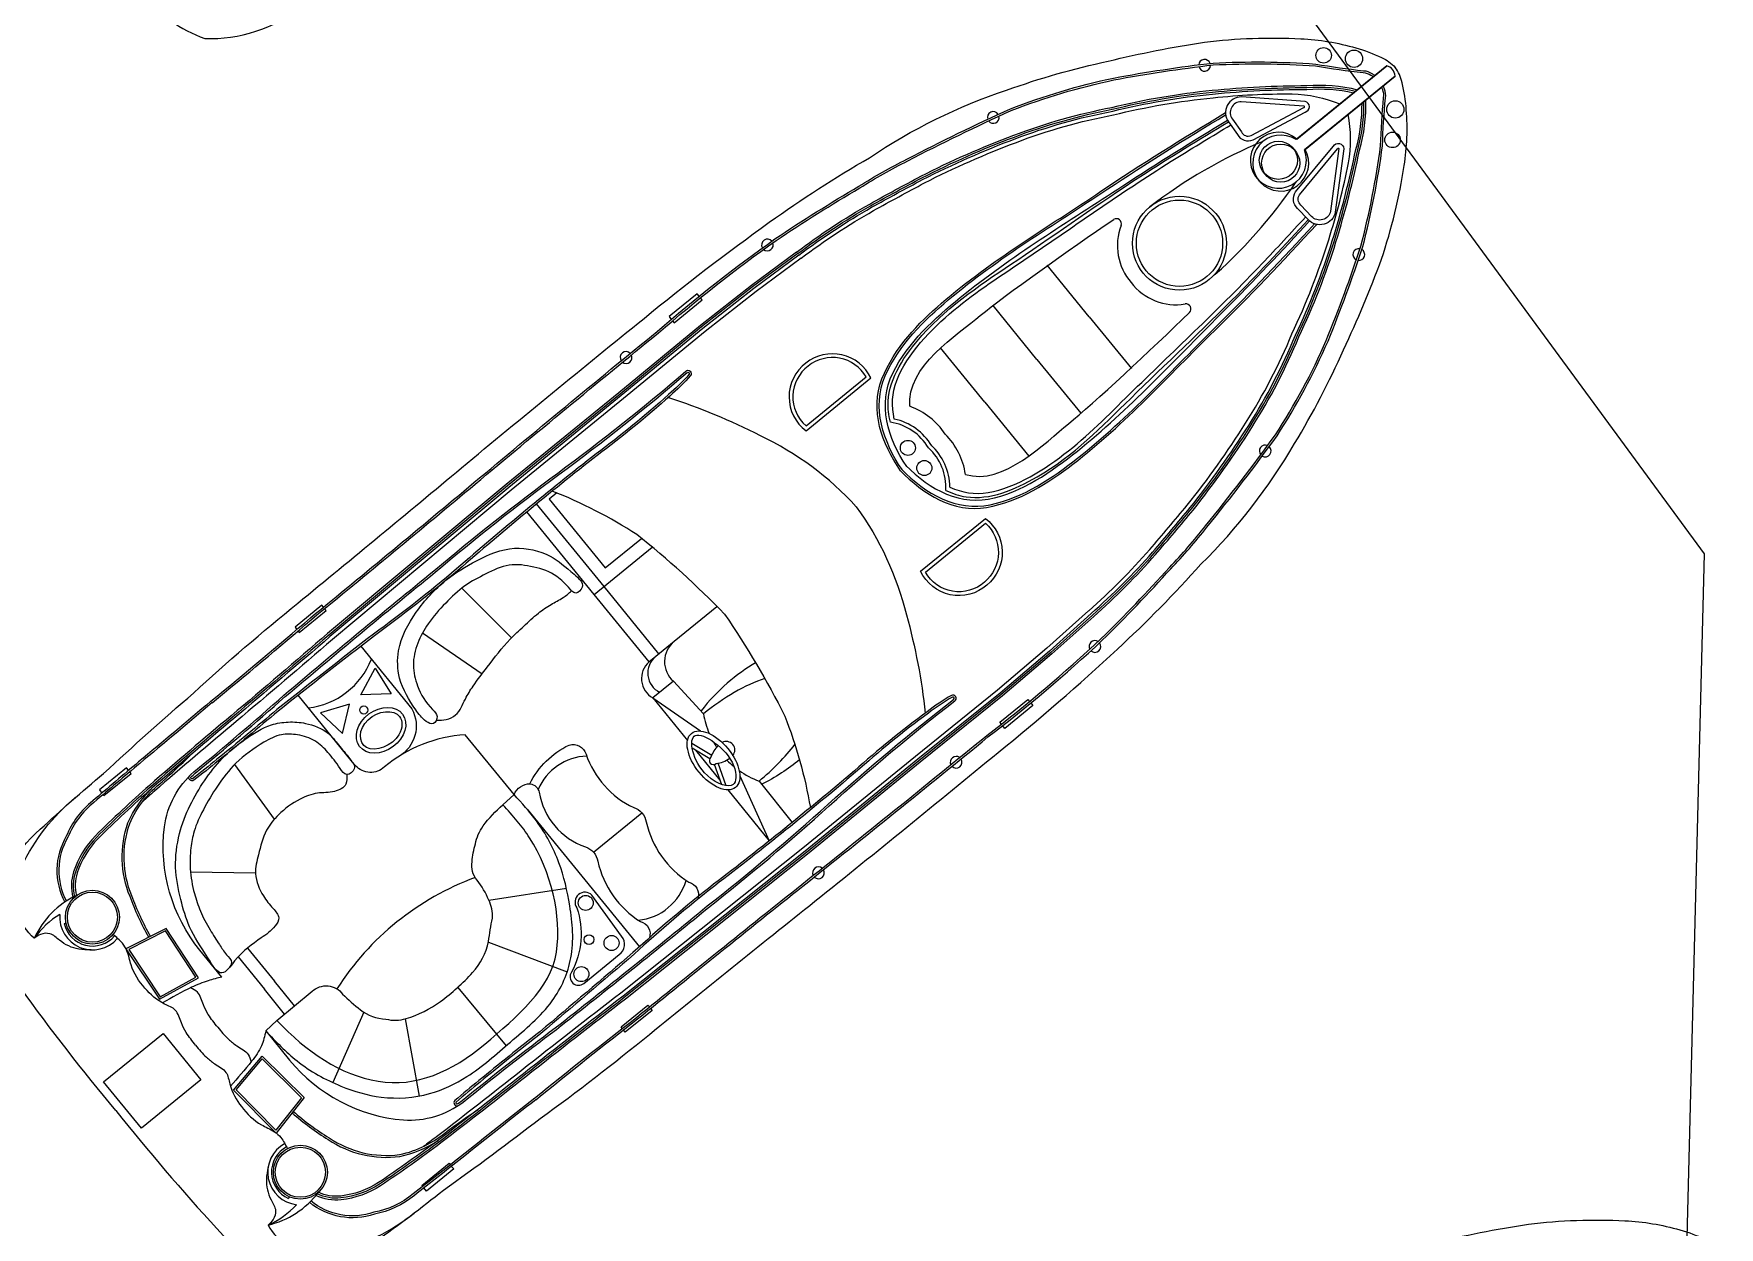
# Model space of a CAD drawing. Header units: metres. Extents: x 266585 to 279238, y 2117616 to 2127268.
# Drawn here: x 267111.8 to 267179.9, y 2124833.1 to 2124881.4 of the extents above; entities that cross this region are included whole.
import ezdxf

# ---------------------------------------------------------------- set-up
doc = ezdxf.new("R2010")
doc.units = ezdxf.units.M
doc.layers.add('village', color=3, linetype='Continuous')

msp = doc.modelspace()

# ---------------------------------------------------------------- linework, layer by layer
at = {"color": 30, "true_color": 0xf26722}
for p, q in [((267154.441, 2124869.942), (267152.739, 2124872.029)), ((267152.327, 2124868.219), (267150.551, 2124870.397)), ((267154.441, 2124869.942), (267156.142, 2124867.855)), ((267150.213, 2124866.495), (267148.432, 2124868.68)), ((267152.327, 2124868.219), (267154.103, 2124866.04)), ((267150.213, 2124866.495), (267151.995, 2124864.311)), ((267134.434, 2124858.716), (267131.712, 2124862.054)), ((267134.833, 2124859.042), (267132.11, 2124862.381)), ((267129.088, 2124858.978), (267131.098, 2124856.969)), ((267127.502, 2124857.172), (267129.906, 2124855.516)), ((267137.635, 2124855.213), (267136.806, 2124854.538)), ((267136.806, 2124854.538), (267138.205, 2124852.822)), ((267136.806, 2124854.538), (267138.732, 2124853.205)), ((267139.19, 2124852.21), (267138.378, 2124852.697)), ((267139.111, 2124852.079), (267138.395, 2124852.508)), ((267138.525, 2124852.43), (267139.514, 2124851.216)), ((267119.907, 2124851.847), (267121.509, 2124849.635)), ((267139.288, 2124851.861), (267139.575, 2124851.043)), ((267139.433, 2124851.912), (267139.754, 2124850.996)), ((267139.834, 2124850.824), (267141.512, 2124848.766)), ((267140.32, 2124851.394), (267141.512, 2124848.766)), ((267131.727, 2124850.043), (267136.261, 2124844.482)), ((267134.412, 2124848.301), (267136.367, 2124849.895)), ((267118.124, 2124847.519), (267120.751, 2124847.471)), ((267130.182, 2124846.365), (267133.313, 2124846.849)), ((267113.1, 2124845.436), (267113.025, 2124845.418)), ((267120.046, 2124844.074), (267121.111, 2124842.767)), ((267120.423, 2124844.432), (267121.513, 2124843.095)), ((267130.163, 2124844.669), (267133.346, 2124843.471)), ((267121.927, 2124841.767), (267121.111, 2124842.767)), ((267122.327, 2124842.097), (267121.513, 2124843.095)), ((267128.924, 2124842.842), (267130.875, 2124840.482)), ((267125.13, 2124841.839), (267123.878, 2124838.996)), ((267126.798, 2124841.569), (267127.358, 2124838.454)), ((267122.112, 2124834.383), (267122.08, 2124834.313))]:
    msp.add_line(p, q, dxfattribs=at)
for points in [[(267112.086, 2124887.717, 0.01736), (267116.173, 2124882.942, 0.12634), (267118.702, 2124881.182, 0.172899), (267122.601, 2124882.443, 0.013884), (267125.324, 2124884.496, 0.008973), (267129.237, 2124887.394, 0.01509), (267133.647, 2124890.794, -0.002245), (267140.337, 2124896.173, 0.003342), (267147.734, 2124902.18, 0.016984), (267152.556, 2124906.357, 0.024546), (267155.93, 2124909.794, 0.067942), (267159.716, 2124914.673, 0.033948), (267161.692, 2124918.459, 0.022001), (267163.228, 2124922.115, 0.042872), (267164.146, 2124925.898, 0.059514), (267164.23, 2124928.148, 0.046364), (267164.06, 2124929.249, 0.104882), (267163.783, 2124929.868, 0.104882)], [(267115.105, 2124837.87, -0.01736), (267111.251, 2124842.835, -0.12634), (267110.035, 2124845.667, -0.172899), (267112.056, 2124849.232, -0.013884), (267114.615, 2124851.485, -0.008973), (267118.241, 2124854.735, -0.01509), (267122.46, 2124858.37, 0.002245), (267129.076, 2124863.839, -0.003342), (267136.449, 2124869.875, -0.016984), (267141.512, 2124873.758, -0.024546), (267145.558, 2124876.37, -0.067942), (267151.099, 2124879.097, -0.033948), (267155.206, 2124880.27, -0.022001), (267159.096, 2124881.038, -0.042872), (267162.986, 2124881.176, -0.059514), (267165.207, 2124880.805, -0.046364), (267166.251, 2124880.417, -0.104882), (267166.802, 2124880.02, -0.104882)], [(267118.949, 2124854.408, 0.006425), (267122.974, 2124857.78, 0.002217), (267129.578, 2124863.239, -0.003368), (267136.984, 2124869.35, -0.024633), (267141.74, 2124873.088, -0.015037), (267145.13, 2124875.215, -0.025439), (267147.073, 2124876.311, -0.013843), (267151.251, 2124878.341, -0.040266), (267155.419, 2124879.589, -0.016729), (267159.441, 2124880.195, -0.029739), (267163.587, 2124880.155, 0.01525), (267165.518, 2124879.885, -0.132389), (267165.855, 2124879.772, -0.028442), (267165.974, 2124879.692, -0.028442)], [(267118.997, 2124854.348, 0.006424), (267123.023, 2124857.721, 0.002217), (267129.627, 2124863.18, -0.003368), (267137.034, 2124869.291, -0.024633), (267141.783, 2124873.025, -0.015038), (267145.17, 2124875.149, -0.025461), (267147.108, 2124876.243, -0.013839), (267151.281, 2124878.27, -0.040238), (267155.434, 2124879.513, -0.016715), (267159.448, 2124880.119, -0.029693), (267163.578, 2124880.078, 0.015234), (267165.511, 2124879.808, -0.134036), (267165.814, 2124879.706, -0.024879), (267165.913, 2124879.642, -0.024879)], [(267115.105, 2124837.87, 0.01736), (267119.192, 2124833.095, 0.12634), (267121.721, 2124831.334, 0.172899), (267125.62, 2124832.596, 0.013884), (267128.343, 2124834.649, 0.008973), (267132.256, 2124837.546, 0.01509), (267136.666, 2124840.946, -0.002245), (267143.356, 2124846.326, 0.003342), (267150.753, 2124852.333, 0.016984), (267155.575, 2124856.51, 0.024546), (267158.949, 2124859.946, 0.067942), (267162.735, 2124864.826, 0.033948), (267164.711, 2124868.612, 0.022001), (267166.247, 2124872.268, 0.042872), (267167.165, 2124876.051, 0.059514), (267167.249, 2124878.3, 0.046364), (267167.079, 2124879.401, 0.104882), (267166.802, 2124880.02, 0.104882)], [(267132.029, 2124838.364, -0.006424), (267136.144, 2124841.629, -0.002217), (267142.82, 2124846.998, 0.003368), (267150.298, 2124853.023, 0.024633), (267154.912, 2124856.923, 0.015038), (267157.675, 2124859.812, 0.025461), (267159.136, 2124861.491, 0.013839), (267161.962, 2124865.17, 0.040238), (267164.016, 2124868.988, 0.016715), (267165.417, 2124872.797, 0.029693), (267166.209, 2124876.851, -0.015234), (267166.334, 2124878.799, 0.134036), (267166.295, 2124879.116, 0.024879), (267166.252, 2124879.226, 0.024879)], [(267132.078, 2124838.305, -0.006425), (267136.192, 2124841.569, -0.002217), (267142.868, 2124846.938, 0.003368), (267150.345, 2124852.962, 0.024633), (267154.965, 2124856.868, 0.015037), (267157.731, 2124859.76, 0.025439), (267159.196, 2124861.443, 0.013843), (267162.025, 2124865.127, 0.040266), (267164.087, 2124868.958, 0.016729), (267165.491, 2124872.775, 0.029739), (267166.286, 2124876.845, -0.01525), (267166.41, 2124878.79, 0.132389), (267166.367, 2124879.143, 0.028442), (267166.314, 2124879.276, 0.028442)], [(267142.615, 2124872.556, -0.031596), (267145.568, 2124874.497, -0.004928), (267147.636, 2124875.621, -0.02844), (267151.385, 2124877.277, -0.042875), (267155.352, 2124878.401, -0.035347), (267159.409, 2124879.094, -0.024093), (267163.229, 2124879.281, -0.079837), (267165.269, 2124879.118)], [(267142.661, 2124872.494, -0.031592), (267145.606, 2124874.43, -0.004926), (267147.671, 2124875.553, -0.028436), (267151.412, 2124877.205, -0.042895), (267155.368, 2124878.326, -0.035363), (267159.417, 2124879.018, -0.024111), (267163.232, 2124879.204, -0.077658), (267165.195, 2124879.057, -0.077658)], [(267142.707, 2124872.433, -0.031588), (267145.644, 2124874.364, -0.004924), (267147.707, 2124875.485, -0.028433), (267151.439, 2124877.133, -0.042917), (267155.385, 2124878.251, -0.035379), (267159.424, 2124878.942, -0.02413), (267163.235, 2124879.128, -0.075408), (267165.119, 2124878.995, -0.075408)], [(267142.799, 2124872.31, -0.031581), (267145.719, 2124874.23, -0.00492), (267147.778, 2124875.349, -0.028426), (267151.493, 2124876.99, -0.042959), (267155.418, 2124878.101, -0.035411), (267159.439, 2124878.789, -0.028829), (267162.637, 2124878.947, -0.092336), (267164.56, 2124878.54, -0.080328)], [(267160.067, 2124877.812), (267160.422, 2124877.307, 0.382221), (267161.06, 2124877.09), (267163.166, 2124878.214, 0.786544), (267163.162, 2124878.642), (267160.587, 2124878.824, 0.616464), (267160.067, 2124877.812, 3.844907)], [(267154.416, 2124858.062, 0.031581), (267156.885, 2124860.535, 0.00492), (267158.395, 2124862.327, 0.028426), (267160.751, 2124865.636, 0.042959), (267162.629, 2124869.256, 0.035411), (267164.113, 2124873.057, 0.028829), (267164.912, 2124876.158, 0.092336), (267164.9, 2124878.123, 0.080328)], [(267154.518, 2124857.947, 0.031588), (267157, 2124860.435, 0.004924), (267158.514, 2124862.23, 0.028433), (267160.88, 2124865.554, 0.042917), (267162.769, 2124869.194, 0.035379), (267164.259, 2124873.011, 0.02413), (267165.209, 2124876.706, 0.075408), (267165.459, 2124878.579, 0.075408)], [(267154.569, 2124857.889, 0.031592), (267157.058, 2124860.384, 0.004926), (267158.574, 2124862.181, 0.028436), (267160.945, 2124865.513, 0.042895), (267162.84, 2124869.163, 0.035363), (267164.333, 2124872.989, 0.024111), (267165.284, 2124876.688, 0.077658), (267165.534, 2124878.64, 0.077658)], [(267154.619, 2124857.832, 0.031596), (267157.116, 2124860.334, 0.004928), (267158.633, 2124862.133, 0.02844), (267161.01, 2124865.472, 0.042875), (267162.91, 2124869.131, 0.035347), (267164.406, 2124872.966, 0.024093), (267165.358, 2124876.669, 0.079837), (267165.609, 2124878.701)], [(267163.283, 2124873.868), (267162.859, 2124874.317, -0.382221), (267162.775, 2124874.986), (267164.3, 2124876.823, -0.786544), (267164.719, 2124876.732), (267164.379, 2124874.174, -0.616464), (267163.283, 2124873.868, -3.844907)], [(267142.615, 2124872.556), (267140.791, 2124871.208), (267138.725, 2124869.593), (267135.431, 2124866.873), (267130.885, 2124863.166), (267123.662, 2124857.137, -0.002601), (267119.773, 2124853.822, 0.004411), (267116.465, 2124851.007, 0.013009), (267114.28, 2124848.965, 0.113396), (267113.402, 2124847.517, 0.146005), (267113.373, 2124846.485, 1.595219)], [(267142.66, 2124872.494), (267140.838, 2124871.147), (267138.773, 2124869.533), (267135.48, 2124866.813), (267130.934, 2124863.106), (267123.711, 2124857.078, -0.002601), (267119.823, 2124853.764, 0.004411), (267116.516, 2124850.949, 0.013003), (267114.334, 2124848.911, 0.113337), (267113.475, 2124847.493, 0.144821), (267113.444, 2124846.522, 0.138987)], [(267142.706, 2124872.432), (267140.884, 2124871.086), (267138.821, 2124869.473), (267135.529, 2124866.754), (267130.982, 2124863.047), (267123.761, 2124857.02, -0.002601), (267119.872, 2124853.705, 0.00441), (267116.566, 2124850.891, 0.012997), (267114.388, 2124848.857, 0.113276), (267113.548, 2124847.469, 0.142458), (267113.514, 2124846.556, 0.142458)], [(267142.797, 2124872.309), (267140.977, 2124870.964), (267138.917, 2124869.353), (267135.626, 2124866.635), (267131.08, 2124862.929), (267123.86, 2124856.903, -0.002601), (267119.971, 2124853.587, 0.00441), (267116.668, 2124850.776, 0.002867), (267116.179, 2124850.338, 0.002867)], [(267142.997, 2124865.335), (267145.614, 2124867.469, 0.483063), (267142.99, 2124868.071, 0.50024), (267142.997, 2124865.335, 0.418424)], [(267119.388, 2124843.263), (267118.508, 2124844.342, -0.202722), (267117.069, 2124849.332, -0.178768), (267118.263, 2124851.554, 0.010028), (267121.898, 2124854.649, -0.005356), (267127.963, 2124859.678, -0.016605), (267132.964, 2124863.628, 0.018921), (267138.138, 2124867.743, -0.925873), (267138.329, 2124867.569, -0.041202), (267137.489, 2124866.74, -0.024461), (267134.556, 2124864.339, 0.012888), (267128.923, 2124859.691, -0.019359), (267125.559, 2124857.055, 0.002375), (267121.665, 2124854.008, -0.006386), (267119.242, 2124851.999, -0.013656), (267118.254, 2124851.214, -0.862706), (267118.083, 2124851.383, 0.648089)], [(267118.142, 2124851.334, -0.016488), (267118.313, 2124851.495, 0.010023), (267121.949, 2124854.591, -0.005356), (267128.012, 2124859.619, -0.016607), (267133.009, 2124863.566, 0.018921), (267138.188, 2124867.685, 0.01143), (267138.19, 2124867.687, -0.913283), (267138.27, 2124867.617, -0.041174), (267137.439, 2124866.798, -0.024478), (267134.509, 2124864.4, 0.012889), (267128.873, 2124859.75, -0.019362), (267125.513, 2124857.117, 0.002377), (267121.616, 2124854.067, -0.006391), (267119.193, 2124852.059, -0.013664), (267118.208, 2124851.276, 0.000701), (267118.208, 2124851.276, -0.819976), (267118.142, 2124851.334, -0.819976)], [(267145.026, 2124862.266, 0.096403), (267141.152, 2124865.131, 0.040538), (267137.418, 2124866.676, 1.92312)], [(267139.705, 2124857.927, 0.033687), (267136.156, 2124861.138, 0.051879), (267132.742, 2124862.895, 1.92312)], [(267145.026, 2124862.266, -0.096403), (267147.053, 2124857.895, -0.040538), (267147.814, 2124853.926, -1.92312)], [(267147.624, 2124859.66), (267150.241, 2124861.794, -0.483063), (267150.303, 2124859.102, -0.50024), (267147.624, 2124859.66, -0.418424)], [(267154.619, 2124857.832), (267152.932, 2124856.317), (267150.934, 2124854.618), (267147.606, 2124851.94), (267143.06, 2124848.233), (267135.7, 2124842.372, 0.002601), (267131.67, 2124839.231, -0.004411), (267128.246, 2124836.557, -0.013009), (267125.806, 2124834.828, -0.113396), (267124.212, 2124834.259, -0.146005), (267123.195, 2124834.439, -1.595219)], [(267154.568, 2124857.889), (267152.882, 2124856.375), (267150.885, 2124854.677), (267147.558, 2124852), (267143.012, 2124848.293), (267135.653, 2124842.432, 0.002601), (267131.623, 2124839.291, -0.004411), (267128.2, 2124836.618, -0.013003), (267125.764, 2124834.892, -0.113337), (267124.203, 2124834.335, -0.144821), (267123.245, 2124834.501, -0.138987)], [(267154.517, 2124857.946), (267152.831, 2124856.433), (267150.836, 2124854.737), (267147.51, 2124852.059), (267142.964, 2124848.353), (267135.605, 2124842.493, 0.002601), (267131.575, 2124839.351, -0.00441), (267128.154, 2124836.68, -0.012997), (267125.722, 2124834.956, -0.113276), (267124.194, 2124834.412, -0.142458), (267123.293, 2124834.563, -0.142458)], [(267154.414, 2124858.06), (267152.73, 2124856.548), (267150.738, 2124854.855), (267147.413, 2124852.179), (267142.867, 2124848.472), (267135.511, 2124842.613, 0.002601), (267131.48, 2124839.471, -0.00441), (267128.061, 2124836.802, -0.002867), (267127.534, 2124836.412, -0.002867)], [(267139.386, 2124858.226), (267137.666, 2124856.824, 0.462925), (267137.635, 2124855.213), (267138.85, 2124853.895)], [(267139.705, 2124857.927, -0.033687), (267142.136, 2124853.805, -0.051879), (267143.169, 2124850.107, -1.92312)], [(267125.005, 2124856.625), (267127.07, 2124854.093, -0.406088), (267126.538, 2124852.172)], [(267137.666, 2124856.824), (267136.921, 2124856.216, 0.545737), (267137.084, 2124854.765, 0.282905)], [(267136.921, 2124856.216), (267136.651, 2124855.996, 0.516839), (267136.806, 2124854.538, 0.282905)], [(267118.949, 2124854.408, -0.002942), (267116.026, 2124851.953, 0.002013), (267114.174, 2124850.377, 0.130442), (267113.106, 2124848.949, 0.261246), (267113.045, 2124846.286, 0.209197)], [(267118.998, 2124854.349, -0.002941), (267116.075, 2124851.894, 0.002014), (267114.223, 2124850.318, 0.130992), (267113.175, 2124848.915, 0.261832), (267113.113, 2124846.322, 0.261832)], [(267121.166, 2124841.082), (267122.13, 2124839.9, 0.202722), (267126.727, 2124837.486, 0.178768), (267129.144, 2124838.208, -0.010028), (267132.909, 2124841.146, 0.005356), (267139.055, 2124846.073, 0.016605), (267143.931, 2124850.176, -0.018921), (267149.004, 2124854.416, 0.925873), (267148.872, 2124854.639, 0.041202), (267147.891, 2124853.983, 0.024461), (267144.949, 2124851.592, -0.012888), (267139.262, 2124847.011, 0.019359), (267136.002, 2124844.247, -0.002375), (267132.233, 2124841.046, 0.006386), (267129.778, 2124839.077, 0.013656), (267128.81, 2124838.268, 0.862706), (267128.941, 2124838.066, -0.648089)], [(267131.196, 2124850.638), (267129.227, 2124853.054, 0.158322), (267125.96, 2124851.75, -0.417676), (267124.797, 2124851.799), (267122.475, 2124854.647)], [(267128.905, 2124838.134, 0.016488), (267129.097, 2124838.269, -0.010023), (267132.862, 2124841.207, 0.005356), (267139.007, 2124846.133, 0.016607), (267143.88, 2124850.234, -0.018921), (267148.957, 2124854.477, -0.01143), (267148.96, 2124854.479, 0.913283), (267148.907, 2124854.57, 0.041174), (267147.937, 2124853.922, 0.024478), (267144.999, 2124851.535, -0.012889), (267139.309, 2124846.951, 0.019362), (267136.053, 2124844.189, -0.002377), (267132.281, 2124840.986, 0.006391), (267129.826, 2124839.017, 0.013664), (267128.861, 2124838.21, -0.000701), (267128.861, 2124838.21, 0.819976), (267128.905, 2124838.134, 0.819976)], [(267116.514, 2124844.904, -0.043334), (267115.754, 2124846.546, -0.18333), (267115.667, 2124849.462, -0.123985), (267116.987, 2124851.159, 0.015377), (267118.093, 2124852.203)], [(267131.833, 2124851.072, -0.164009), (267133.421, 2124852.637, -0.407559), (267134.107, 2124852.271, 0.20466), (267136.033, 2124850.112, -0.28657), (267136.536, 2124849.534, 0.198759), (267138.262, 2124847.093, -0.45148), (267138.619, 2124846.438, -1.463971)], [(267116.446, 2124844.869, -0.043195), (267115.682, 2124846.518, -0.183415), (267115.596, 2124849.49, -0.094511), (267116.546, 2124850.873)], [(267131.196, 2124850.638, -0.291269), (267131.848, 2124851.072, -0.299867), (267132.213, 2124850.727, 0.273478), (267134.078, 2124848.518, -0.28657), (267134.582, 2124847.94, 0.198759), (267136.307, 2124845.499, -0.45148), (267136.664, 2124844.844, -1.463971)], [(267111.81, 2124844.83, -0.164393), (267111.169, 2124845.853, -0.188684), (267111.315, 2124847.753, -0.10758), (267113.466, 2124850.51)], [(267121.166, 2124841.082), (267121.61, 2124841.506), (267123.039, 2124842.684, -0.448043), (267124.271, 2124842.569, 0.025561), (267124.988, 2124841.938, 0.15676), (267126.018, 2124841.564, 0.144288), (267126.838, 2124841.581, 0.079427), (267128.226, 2124842.278, 0.054179), (267129.523, 2124843.444, 0.127294), (267130.17, 2124844.696, -0.025195), (267130.328, 2124845.64, 0.112656), (267130.179, 2124846.372, 0.061652), (267129.705, 2124847.177, -0.222278), (267129.501, 2124847.916, -0.049109), (267129.635, 2124848.641, -0.09997), (267129.946, 2124849.367, -0.045992), (267130.743, 2124850.224), (267131.196, 2124850.638)], [(267122.279, 2124837.834, 0.043334), (267123.734, 2124836.759, 0.18333), (267126.572, 2124836.087, 0.123985), (267128.501, 2124837.038, -0.015377), (267129.746, 2124837.911)], [(267132.078, 2124838.305, 0.002942), (267129.085, 2124835.936, -0.002013), (267127.169, 2124834.44, -0.130442), (267125.555, 2124833.682, -0.261246), (267122.934, 2124834.158, -0.209197)], [(267132.031, 2124838.365, 0.002941), (267129.037, 2124835.996, -0.002014), (267127.12, 2124834.5, -0.130992), (267125.535, 2124833.756, -0.261832), (267122.982, 2124834.217, -0.261832)], [(267122.231, 2124837.774, 0.043195), (267123.692, 2124836.694, 0.183415), (267126.585, 2124836.011, 0.094511), (267128.132, 2124836.663)], [(267121.259, 2124833.241, 0.164393), (267122.131, 2124832.407, 0.188684), (267124.022, 2124832.168, 0.10758), (267127.156, 2124833.719)], [(267128.198, 2124790.109, -0.01736), (267124.344, 2124795.074, -0.12634), (267123.128, 2124797.906, -0.172899), (267125.15, 2124801.471, -0.013884), (267127.709, 2124803.724, -0.008973), (267131.335, 2124806.974, -0.01509), (267135.553, 2124810.609, 0.002245), (267142.169, 2124816.078, -0.003342), (267149.543, 2124822.114, -0.016984), (267154.605, 2124825.997, -0.024546), (267158.651, 2124828.609, -0.067942), (267164.193, 2124831.336, -0.033948), (267168.299, 2124832.509, -0.022001), (267172.19, 2124833.277, -0.042872), (267176.08, 2124833.414, -0.059514), (267178.3, 2124833.044, -0.046364), (267179.345, 2124832.656, -0.104882), (267179.895, 2124832.259, -0.104882)]]:
    msp.add_lwpolyline(points, format="xyb", dxfattribs=at)
for points in [[(267166.456, 2124880.085), (267162.793, 2124877.098)], [(267162.821, 2124877.122), (267166.456, 2124880.085)], [(267166.796, 2124879.669), (267163.132, 2124876.682)], [(267163.161, 2124876.705), (267166.796, 2124879.669)], [(267138.679, 2124870.77), (267138.595, 2124870.873), (267137.461, 2124869.948), (267137.552, 2124869.837)], [(267137.601, 2124869.778), (267137.664, 2124869.699), (267138.798, 2124870.624), (267138.727, 2124870.71)], [(267132.928, 2124862.822), (267132.618, 2124862.569), (267134.884, 2124859.791), (267136.349, 2124860.985)], [(267136.651, 2124855.996), (267134.434, 2124858.716), (267136.783, 2124860.632)], [(267137.051, 2124856.322), (267134.833, 2124859.042)], [(267123.495, 2124858.207), (267123.432, 2124858.284), (267122.348, 2124857.4), (267122.423, 2124857.308)], [(267122.472, 2124857.249), (267122.521, 2124857.188), (267123.605, 2124858.072), (267123.543, 2124858.147)], [(267150.889, 2124853.48), (267150.825, 2124853.558), (267151.959, 2124854.482), (267152.029, 2124854.396)], [(267152.078, 2124854.336), (267152.162, 2124854.233), (267151.028, 2124853.309), (267150.937, 2124853.42)], [(267115.625, 2124851.614), (267115.538, 2124851.721), (267114.442, 2124850.827), (267114.548, 2124850.697)], [(267114.596, 2124850.638), (267114.629, 2124850.597), (267115.726, 2124851.491), (267115.674, 2124851.555)], [(267141.097, 2124851.179), (267142.429, 2124849.503)], [(267135.57, 2124841.184), (267135.521, 2124841.244), (267136.605, 2124842.128), (267136.666, 2124842.053)], [(267136.715, 2124841.993), (267136.777, 2124841.916), (267135.693, 2124841.032), (267135.618, 2124841.124)], [(267127.509, 2124834.801), (267127.476, 2124834.842), (267128.572, 2124835.735), (267128.624, 2124835.672)], [(267128.672, 2124835.612), (267128.76, 2124835.505), (267127.663, 2124834.611), (267127.557, 2124834.741)]]:
    msp.add_lwpolyline(points, dxfattribs=at)
for points in [[(267160.223, 2124877.924), (267160.585, 2124877.408, 0.383069), (267160.978, 2124877.263), (267163.107, 2124878.399, 0.853636), (267163.126, 2124878.452), (267160.58, 2124878.633, 0.613527)], [(267163.424, 2124873.998), (267162.991, 2124874.457, -0.383069), (267162.928, 2124874.871), (267164.47, 2124876.727, -0.853636), (267164.526, 2124876.736), (267164.19, 2124874.206, -0.613527)], [(267142.996, 2124865.533), (267145.42, 2124867.509, 0.460147), (267143.084, 2124867.95, 0.47706)], [(267147.817, 2124859.62), (267150.241, 2124861.596, -0.460147), (267150.203, 2124859.219, -0.47706)], [(267134.345, 2124846.571, 0.917705), (267133.735, 2124846.061, -0.209704), (267133.516, 2124843.46, 0.850912), (267134.02, 2124843.004), (267135.448, 2124844.168, 0.435659), (267135.543, 2124844.909)]]:
    msp.add_lwpolyline(points, format="xyb", close=True, dxfattribs=at)
for points in [[(267125.01, 2124854.664), (267125.584, 2124855.739), (267126.228, 2124854.705)], [(267124.55, 2124854.289), (267123.381, 2124853.943), (267124.265, 2124853.104)], [(267116.869, 2124842.362), (267118.449, 2124843.223), (267117.145, 2124845.222), (267115.517, 2124844.401)], [(267116.894, 2124842.463), (267118.34, 2124843.251), (267117.118, 2124845.123), (267115.628, 2124844.371)], [(267114.612, 2124839.027), (267117.015, 2124840.986), (267118.542, 2124839.114), (267116.139, 2124837.154)], [(267119.86, 2124838.693), (267121.022, 2124840.068), (267122.717, 2124838.388), (267121.585, 2124836.958)], [(267119.964, 2124838.698), (267121.027, 2124839.955), (267122.614, 2124838.381), (267121.578, 2124837.074)]]:
    msp.add_lwpolyline(points, close=True, dxfattribs=at)
for centre, radius in [((267163.908, 2124880.505), 0.313), ((267165.136, 2124880.368), 0.349), ((267166.806, 2124878.319), 0.349), ((267166.694, 2124877.088), 0.313), ((267162.08, 2124876.266), 0.771), ((267162.174, 2124876.151), 0.771), ((267158.084, 2124872.913), 1.896), ((267158.084, 2124872.913), 1.896), ((267158.084, 2124872.913), 1.743), ((267158.084, 2124872.913), 1.743), ((267147.111, 2124864.643), 0.305), ((267147.775, 2124863.829), 0.305), ((267125.127, 2124854.051), 0.163), ((267114.162, 2124845.679), 1.09), ((267114.162, 2124845.679), 1.013), ((267134.094, 2124846.257), 0.304), ((267134.228, 2124844.776), 0.197), ((267135.137, 2124844.637), 0.304), ((267133.919, 2124843.379), 0.304), ((267122.564, 2124835.374), 1.09), ((267122.564, 2124835.374), 1.013)]:
    msp.add_circle(centre, radius, dxfattribs=at)
for centre, radius, start, end in [((267159.096, 2124880.102), 0.237, 19.42207, 174.56412), ((267159.096, 2124880.102), 0.237, 193.20189, 0.78431), ((267166.34, 2124879.644), 0.456, 3.09901, 75.28429), ((267166.34, 2124879.644), 0.456, 3.09901, 75.28429), ((267150.559, 2124877.997), 0.237, 30.8075, 198.90317), ((267150.559, 2124877.997), 0.237, 217.53823, 12.17244), ((267162.08, 2124876.266), 1.132, 49.07562, 21.52518), ((267169.173, 2124858.42), 20.143, 112.51903, 127.58984), ((267162.174, 2124876.151), 1.132, 56.85812, 29.30767), ((267146.122, 2124886.693), 20.143, 310.79345, 325.86426), ((267155.538, 2124873.703), 0.202, 338.38625, 124.85399), ((267157.857, 2124872.816), 2.281, 159.13088, 220.932), ((267141.436, 2124872.846), 0.237, 40.51121, 210.91779), ((267141.436, 2124872.846), 0.237, 229.57669, 21.85232), ((267165.33, 2124872.456), 0.237, 77.59899, 245.18141), ((267165.33, 2124872.456), 0.237, 263.81917, 58.96122), ((267157.944, 2124872.709), 2.281, 217.4513, 279.25242), ((267158.346, 2124870.259), 0.202, 313.5293, 99.99704), ((267135.725, 2124868.296), 0.237, 44.22175, 214.32086), ((267135.725, 2124868.296), 0.237, 232.98104, 25.56157), ((267146.092, 2124863.555), 2.3, 30.48011, 78.22986), ((267146.207, 2124863.602), 2.894, 33.46517, 70.06751), ((267146.092, 2124863.555), 2.146, 30.48011, 81.68723), ((267146.572, 2124863.154), 2.894, 8.31579, 44.91813), ((267146.503, 2124863.051), 2.146, 356.69607, 47.90319), ((267146.503, 2124863.051), 2.3, 0.15344, 47.90319), ((267161.549, 2124864.518), 0.237, 66.21086, 220.84507), ((267161.549, 2124864.518), 0.237, 239.48013, 47.5758), ((267154.667, 2124856.619), 0.237, 56.53098, 208.80661), ((267154.667, 2124856.619), 0.237, 227.4655, 37.87208), ((267122.526, 2124857.243), 3.124, 276.66021, 338.54768), ((267142.346, 2124854.499), 3.548, 189.81662, 203.16764), ((267134.228, 2124849.951), 2.243, 92.39167, 156.59583), ((267140.323, 2124851.736), 1.241, 134.79417, 160.78703), ((267142.346, 2124854.499), 3.548, 209.14076, 213.38067), ((267140.323, 2124851.736), 1.241, 125.30709, 125.5764), ((267139.771, 2124852.434), 0.347, 319.99395, 118.33951), ((267139.197, 2124853.117), 1.241, 312.8069, 313.07621), ((267139.256, 2124852.015), 0.166, 129.19165, 309.19165), ((267139.197, 2124853.117), 1.241, 277.59626, 305.23635), ((267142.346, 2124854.499), 3.548, 224.09414, 230.43346), ((267142.346, 2124854.499), 3.548, 234.62584, 249.38165), ((267149.06, 2124851.941), 0.237, 52.82172, 205.40225), ((267149.06, 2124851.941), 0.237, 224.06243, 34.16154), ((267143.495, 2124847.472), 0.237, 50.41365, 206.66278), ((267143.495, 2124847.472), 0.237, 225.28698, 31.78945), ((267133.466, 2124836.791), 11.166, 110.09117, 147.56375), ((267135.991, 2124847.788), 2.243, 275.8161, 343.96359), ((267115.011, 2124843.373), 3.517, 115.18732, 155.52293), ((267114.675, 2124842.79), 3.517, 121.31703, 144.54956), ((267114.162, 2124845.679), 1.32, 174.96423, 319.86584), ((267114.162, 2124845.679), 1.167, 192.91595, 319.86584), ((267122.564, 2124835.374), 1.32, 118.51746, 263.41906), ((267122.564, 2124835.374), 1.167, 118.51746, 245.46734), ((267120.476, 2124836.67), 3.517, 282.86037, 323.19598), ((267119.838, 2124836.458), 3.517, 293.83374, 317.06627)]:
    msp.add_arc(centre, radius, start, end, dxfattribs=at)
for start_param, end_param in [(0.830012, 1.576846), (4.712389, 5.232342)]:
    msp.add_ellipse((267139.983, 2124852.545), major_axis=(3.211, 2.618), ratio=0.425319, start_param=start_param, end_param=end_param, dxfattribs=at)
for centre, major_axis, ratio in [((267125.824, 2124853.231), (0.871, 0.648), 0.758117), ((267139.256, 2124852.015), (0.891, -1.093), 0.533092)]:
    msp.add_ellipse(centre, major_axis=major_axis, ratio=ratio, dxfattribs=at)
for points, knots in [([(267146.811, 2124863.721), (267146.067, 2124864.808), (267145.561, 2124866.176), (267146.562, 2124868.684), (267147.54, 2124869.687), (267150.522, 2124872.262), (267152.73, 2124873.536), (267156.528, 2124876.108), (267158.198, 2124877.138), (267159.945, 2124878.191)], [0, 0, 0, 0, 0.0462196, 0.0462196, 0.0924392, 0.0924392, 0.1947325, 0.1947325, 0.2709084, 0.2709084, 0.2709084, 0.2709084]), ([(267146.875, 2124863.765), (267146.109, 2124864.883), (267145.643, 2124866.286), (267146.747, 2124868.815), (267147.776, 2124869.808), (267150.803, 2124872.355), (267153.01, 2124873.645), (267156.725, 2124876.139), (267158.3, 2124877.109), (267159.95, 2124878.105)], [0, 0, 0, 0, 0.0480884, 0.0480884, 0.0961768, 0.0961768, 0.1985377, 0.1985377, 0.2704106, 0.2704106, 0.2704106, 0.2704106]), ([(267147.065, 2124863.895), (267146.283, 2124865.037), (267145.888, 2124866.414), (267147.113, 2124868.913), (267148.2, 2124869.888), (267151.319, 2124872.424), (267153.57, 2124873.766), (267157.187, 2124876.153), (267158.606, 2124877.026), (267160.024, 2124877.883)], [0, 0, 0, 0, 0.0508337, 0.0508337, 0.1016674, 0.1016674, 0.2060328, 0.2060328, 0.2709084, 0.2709084, 0.2709084, 0.2709084]), ([(267146.403, 2124865.678), (267146.332, 2124865.964), (267146.176, 2124867.194), (267148.007, 2124869.943), (267151.85, 2124872.389), (267155.973, 2124875.344), (267158.875, 2124877.099), (267160.063, 2124877.817)], [0.0234044, 0.0234044, 0.0234044, 0.0234044, 0.0350942, 0.0739111, 0.138251, 0.2165713, 0.2709084, 0.2709084, 0.2709084, 0.2709084]), ([(267146.561, 2124865.806), (267146.451, 2124866.335), (267146.457, 2124866.854), (267147.085, 2124868.444), (267148.04, 2124869.43), (267149.887, 2124870.979), (267150.893, 2124871.617), (267153.895, 2124873.648), (267155.884, 2124875.064), (267158.673, 2124876.797), (267159.408, 2124877.241), (267160.143, 2124877.686)], [0.0248254, 0.0248254, 0.0248254, 0.0248254, 0.0474598, 0.0474598, 0.0949196, 0.0949196, 0.1423794, 0.1423794, 0.237299, 0.237299, 0.2709084, 0.2709084, 0.2709084, 0.2709084]), ([(267146.811, 2124863.721), (267147.726, 2124862.774), (267148.964, 2124862.002), (267151.622, 2124862.478), (267152.802, 2124863.234), (267155.924, 2124865.637), (267157.616, 2124867.543), (267160.901, 2124870.745), (267162.246, 2124872.174), (267163.629, 2124873.672)], [0, 0, 0, 0, 0.0462196, 0.0462196, 0.0924392, 0.0924392, 0.1947325, 0.1947325, 0.2709084, 0.2709084, 0.2709084, 0.2709084]), ([(267146.866, 2124863.775), (267147.808, 2124862.799), (267149.088, 2124862.061), (267151.788, 2124862.632), (267152.967, 2124863.441), (267156.072, 2124865.893), (267157.78, 2124867.795), (267160.971, 2124870.932), (267162.238, 2124872.279), (267163.546, 2124873.695)], [0, 0, 0, 0, 0.0480884, 0.0480884, 0.0961768, 0.0961768, 0.1985377, 0.1985377, 0.2704106, 0.2704106, 0.2704106, 0.2704106]), ([(267147.194, 2124866.323), (267147.03, 2124867.913), (267149.13, 2124869.233), (267151.021, 2124870.807), (267153.661, 2124872.674), (267155.427, 2124873.872)], [0.0313661, 0.0313661, 0.0313661, 0.0313661, 0.1084744, 0.1084744, 0.1920729, 0.1920729, 0.1920729, 0.1920729]), ([(267147.032, 2124863.935), (267147.993, 2124862.939), (267149.263, 2124862.275), (267151.957, 2124862.971), (267153.131, 2124863.84), (267156.243, 2124866.384), (267158.011, 2124868.319), (267161.078, 2124871.381), (267162.218, 2124872.595), (267163.343, 2124873.812)], [0, 0, 0, 0, 0.0508337, 0.0508337, 0.1016674, 0.1016674, 0.2060328, 0.2060328, 0.2709084, 0.2709084, 0.2709084, 0.2709084]), ([(267148.646, 2124862.927), (267148.911, 2124862.801), (267150.085, 2124862.4), (267153.147, 2124863.64), (267156.316, 2124866.912), (267160.04, 2124870.355), (267162.343, 2124872.844), (267163.287, 2124873.864)], [0.0234044, 0.0234044, 0.0234044, 0.0234044, 0.0350942, 0.0739111, 0.138251, 0.2165713, 0.2709084, 0.2709084, 0.2709084, 0.2709084]), ([(267148.803, 2124863.057), (267149.299, 2124862.842), (267149.808, 2124862.744), (267151.492, 2124863.038), (267152.65, 2124863.775), (267154.54, 2124865.273), (267155.367, 2124866.13), (267157.961, 2124868.661), (267159.748, 2124870.325), (267162.008, 2124872.707), (267162.591, 2124873.337), (267163.174, 2124873.968)], [0.0248254, 0.0248254, 0.0248254, 0.0248254, 0.0474598, 0.0474598, 0.0949196, 0.0949196, 0.1423794, 0.1423794, 0.237299, 0.237299, 0.2709084, 0.2709084, 0.2709084, 0.2709084]), ([(267149.436, 2124863.573), (267150.962, 2124863.092), (267152.677, 2124864.883), (267154.6, 2124866.418), (267156.959, 2124868.628), (267158.488, 2124870.116)], [0.0313661, 0.0313661, 0.0313661, 0.0313661, 0.1084744, 0.1084744, 0.1920729, 0.1920729, 0.1920729, 0.1920729]), ([(267126.572, 2124853.787), (267126.357, 2124854.077), (267125.698, 2124854.049), (267124.897, 2124853.272), (267124.898, 2124852.717), (267125.586, 2124852.351), (267126.288, 2124852.603), (267126.706, 2124853.327), (267126.702, 2124853.612), (267126.572, 2124853.787)], [0, 0, 0, 0, 1.743273, 1.743273, 3.486547, 3.486547, 5.22982, 5.22982, 6.283185, 6.283185, 6.283185, 6.283185]), ([(267140.05, 2124851.041), (267140.174, 2124851.142), (267140.218, 2124851.431), (267139.79, 2124852.517), (267138.822, 2124853.156), (267138.222, 2124852.896), (267138.392, 2124851.986), (267139.426, 2124851.01), (267139.89, 2124850.911), (267140.05, 2124851.041)], [0, 0, 0, 0, 1.031451, 1.031451, 2.992455, 2.992455, 4.95346, 4.95346, 6.283185, 6.283185, 6.283185, 6.283185]), ([(267121.61, 2124841.506), (267122.823, 2124840.234), (267124.173, 2124839.307), (267127.233, 2124838.792), (267128.709, 2124839.446), (267131.316, 2124841.654), (267132.69, 2124842.798), (267133.133, 2124845.736), (267132.688, 2124847.542), (267131.528, 2124849.355), (267131.154, 2124849.774), (267130.743, 2124850.224)], [0, 0, 0, 0, 0.0684102, 0.0684102, 0.1368204, 0.1368204, 0.2052306, 0.2052306, 0.2736407, 0.2736407, 0.2974604, 0.2974604, 0.2974604, 0.2974604]), ([(267119.226, 2124841.23), (267119.091, 2124841.4), (267118.867, 2124841.683), (267118.617, 2124842.166), (267118.499, 2124842.639), (267118.228, 2124842.778), (267118.124, 2124842.826)], [0, 0, 0, 0, 0.00840925, 0.01405459, 0.02148076, 0.02583256, 0.02583256, 0.02583256, 0.02583256]), ([(267119.226, 2124841.23), (267119.365, 2124841.064), (267119.598, 2124840.787), (267120.02, 2124840.445), (267120.46, 2124840.234), (267120.541, 2124839.941), (267120.567, 2124839.829)], [0, 0, 0, 0, 0.00840925, 0.01405459, 0.02148076, 0.02583256, 0.02583256, 0.02583256, 0.02583256])]:
    msp.add_open_spline(points, degree=3, knots=knots, dxfattribs=at)
for points in [[(267133.188, 2124859.23), (267133.393, 2124859.014), (267133.691, 2124858.776), (267133.95, 2124859.015), (267133.623, 2124859.536), (267132.652, 2124860.272), (267131.211, 2124860.585), (267129.687, 2124860.086), (267128.446, 2124859.292), (267127.245, 2124858.002), (267126.535, 2124856.447), (267126.576, 2124855.342), (267127.226, 2124854.059), (267127.653, 2124853.593), (267127.938, 2124853.501), (267128.09, 2124853.791), (267127.905, 2124854.068), (267127.3, 2124855.025), (267127.129, 2124855.862), (267127.31, 2124856.753), (267127.722, 2124857.531), (267128.435, 2124858.368), (267129.212, 2124859.071), (267130.055, 2124859.549), (267131, 2124859.902), (267131.991, 2124859.827), (267132.926, 2124859.45), (267133.188, 2124859.23)], [(267128.066, 2124853.646), (267128.459, 2124853.663), (267128.838, 2124853.85), (267129.23, 2124854.496), (267129.542, 2124855.015), (267130.116, 2124855.789), (267131.04, 2124856.91), (267131.589, 2124857.439), (267132.182, 2124857.964), (267132.691, 2124858.317), (267133.18, 2124858.593), (267133.522, 2124858.865)], [(267124.443, 2124851.45), (267124.403, 2124851.057), (267123.947, 2124850.762), (267123.258, 2124850.69), (267122.551, 2124850.449), (267121.677, 2124849.813), (267121.201, 2124849.194), (267120.873, 2124848.205), (267120.752, 2124847.436), (267121.072, 2124846.537), (267121.46, 2124846.029), (267121.691, 2124845.651), (267121.544, 2124845.325), (267120.984, 2124844.842), (267119.909, 2124843.914), (267119.391, 2124843.425), (267118.85, 2124844.001), (267118.09, 2124845.291), (267117.733, 2124846.392), (267117.525, 2124847.691), (267117.683, 2124849.055), (267118.109, 2124850.203), (267118.693, 2124851.195), (267119.409, 2124852.088), (267120.326, 2124852.861), (267121.395, 2124853.449), (267122.074, 2124853.565), (267122.771, 2124853.512), (267123.694, 2124853.099), (267124.102, 2124852.651), (267124.574, 2124852.07), (267124.743, 2124851.674), (267124.443, 2124851.45), (267124.173, 2124851.692), (267123.678, 2124852.337), (267123.152, 2124852.805), (267122.452, 2124853.046), (267121.795, 2124853.054), (267121.087, 2124852.746), (267119.958, 2124851.898), (267119.21, 2124850.972), (267118.644, 2124850.021), (267118.271, 2124849.15), (267118.14, 2124848.482), (267118.116, 2124847.632), (267118.284, 2124846.635), (267118.524, 2124845.929), (267118.915, 2124845.165), (267119.294, 2124844.572), (267119.58, 2124844.164), (267119.779, 2124843.844), (267119.684, 2124843.632)], [(267121.166, 2124841.082), (267122.432, 2124839.872), (267124.204, 2124838.854), (267125.835, 2124838.41), (267127.786, 2124838.551), (267129.292, 2124839.237), (267131.052, 2124840.635), (267132.739, 2124842.3), (267133.495, 2124844.04), (267133.45, 2124846.14), (267133.01, 2124847.88), (267132.105, 2124849.568), (267131.196, 2124850.638)], [(267114.105, 2124844.36), (267113.612, 2124844.39), (267112.833, 2124844.745), (267112.442, 2124845.01), (267112.066, 2124844.984), (267111.81, 2124844.83)], [(267118.333, 2124840.502), (267117.952, 2124841.023), (267117.757, 2124841.41), (267117.51, 2124841.923), (267117.081, 2124842.169), (267116.281, 2124842.815), (267115.724, 2124843.75), (267115.556, 2124844.319), (267115.374, 2124844.626), (267114.994, 2124844.975)], [(267119.388, 2124843.263), (267118.844, 2124843.112), (267118.163, 2124842.846), (267116.996, 2124842.213)], [(267121.166, 2124841.082), (267120.992, 2124840.477), (267120.594, 2124839.863), (267119.74, 2124838.848)], [(267118.333, 2124840.502), (267118.767, 2124840.024), (267119.106, 2124839.755), (267119.559, 2124839.41), (267119.713, 2124838.94), (267120.185, 2124838.026), (267120.989, 2124837.292), (267121.513, 2124837.013), (267121.777, 2124836.773), (267122.042, 2124836.331)], [(267121.261, 2124835.584), (267121.191, 2124835.095), (267121.382, 2124834.26), (267121.562, 2124833.824), (267121.461, 2124833.461), (267121.259, 2124833.241)]]:
    msp.add_spline(points, degree=3, dxfattribs=at)
for points in [[(267140.957, 2124855.963), (267140.19, 2124855.505), (267139.408, 2124854.867), (267138.753, 2124854.013)], [(267142.731, 2124852.042), (267142.281, 2124851.668), (267141.763, 2124851.323), (267141.178, 2124851.039)]]:
    msp.add_open_spline(points, degree=3, dxfattribs=at)
at = {"layer": 'village', "color": 3}
for p, q in [((267179.293, 2124860.362), (267048.458, 2125038.774)), ((267173.346, 2124622.481), (267179.293, 2124860.362))]:
    msp.add_line(p, q, dxfattribs=at)

doc.saveas('drawing.dxf')
